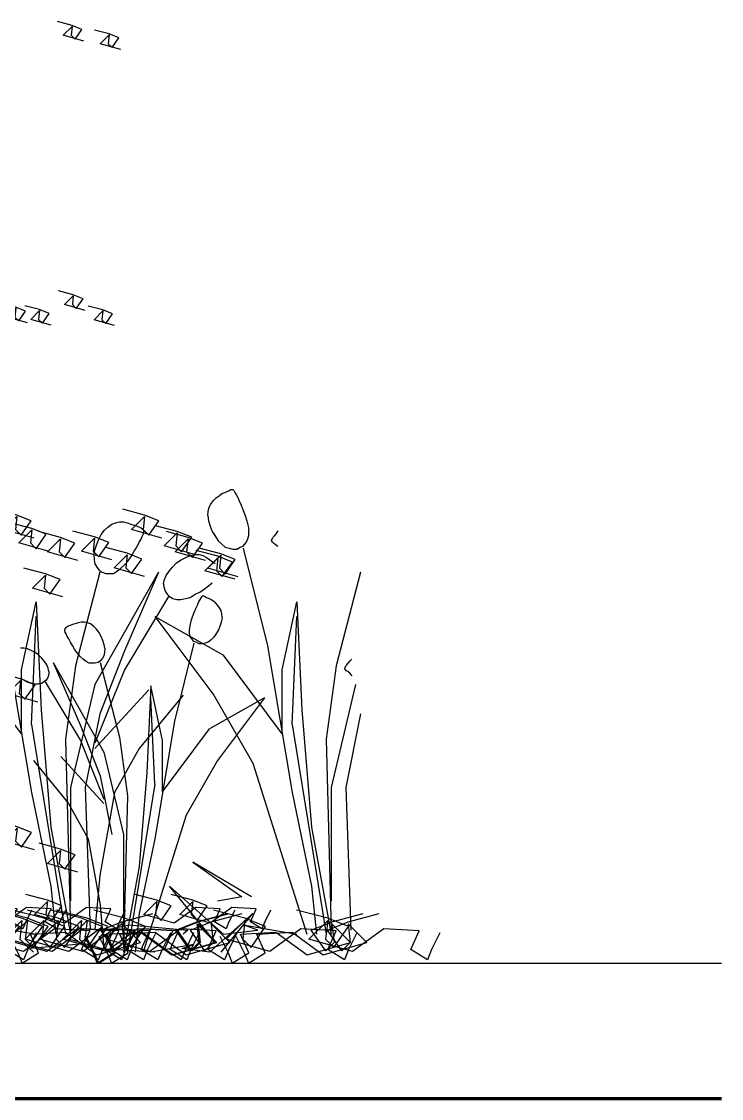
# Model space of a CAD drawing. Header units: metres. Extents: x -109 to 591, y -5 to 592.
# Drawn here: x 485.768 to 486.286, y 6.575 to 7.371 of the extents above; entities that cross this region are included whole.
import ezdxf

# ---------------------------------------------------------------- set-up
doc = ezdxf.new("R2010")
doc.units = ezdxf.units.M
doc.header["$LTSCALE"] = 0.03
doc.layers.add('Areas verdes', color=74, linetype='Continuous')
doc.layers.add('Muro', color=7, linetype='Continuous', lineweight=70)
doc.layers.add('Muro bajo', color=7, linetype='Continuous', lineweight=30)

msp = doc.modelspace()

# ---------------------------------------------------------------- linework, layer by layer
at = {"layer": 'Areas verdes', "color": 6, "linetype": 'Continuous'}
for p, q in [((485.92057, 7.02377), (485.92204, 7.02454)), ((485.92204, 7.02454), (485.92313, 7.02532)), ((485.92313, 7.02532), (485.92406, 7.02532)), ((485.92406, 7.02532), (485.92476, 7.02532)), ((485.92476, 7.02532), (485.92545, 7.02454)), ((485.92545, 7.02454), (485.92623, 7.02299)), ((485.90854, 7.01445), (485.91025, 7.01678)), ((485.91025, 7.01678), (485.91234, 7.01911)), ((485.91234, 7.01911), (485.91451, 7.02066)), ((485.91451, 7.02066), (485.91669, 7.02221)), ((485.91669, 7.02221), (485.91878, 7.02299)), ((485.91878, 7.02299), (485.92057, 7.02377)), ((485.92623, 7.02299), (485.92708, 7.02144)), ((485.92708, 7.02144), (485.92809, 7.01989)), ((485.92809, 7.01989), (485.92941, 7.01678)), ((485.92941, 7.01678), (485.93096, 7.01368)), ((485.90629, 7.00592), (485.90644, 7.00902)), ((485.90644, 7.00902), (485.90714, 7.01213)), ((485.90714, 7.01213), (485.90854, 7.01445)), ((485.93096, 7.01368), (485.93244, 7.0098)), ((485.93244, 7.0098), (485.93391, 7.00592)), ((485.83514, 6.99971), (485.83801, 7.00049)), ((485.83801, 7.00049), (485.84096, 7.00126)), ((485.84096, 7.00126), (485.84383, 7.00126)), ((485.84383, 7.00126), (485.84662, 7.00049)), ((485.84662, 7.00049), (485.84926, 6.99971)), ((485.90629, 7.00592), (485.90683, 7.00204)), ((485.90683, 7.00204), (485.90792, 6.99816)), ((485.93391, 7.00592), (485.93515, 7.00204)), ((485.93515, 7.00204), (485.93609, 6.99816)), ((485.82738, 6.99195), (485.82978, 6.99506)), ((485.82978, 6.99506), (485.83234, 6.99738)), ((485.83234, 6.99738), (485.83514, 6.99971)), ((485.84926, 6.99971), (485.85166, 6.99894)), ((485.85166, 6.99894), (485.85384, 6.99816)), ((485.85384, 6.99816), (485.85562, 6.99738)), ((485.85562, 6.99738), (485.85702, 6.99661)), ((485.85702, 6.99661), (485.8581, 6.99583)), ((485.8581, 6.99583), (485.85872, 6.99506)), ((485.85849, 6.99195), (485.85888, 6.99351)), ((485.85872, 6.99506), (485.85896, 6.99428)), ((485.85888, 6.99351), (485.85896, 6.99428)), ((485.90792, 6.99816), (485.90947, 6.99428)), ((485.90947, 6.99428), (485.91149, 6.99118)), ((485.93609, 6.99816), (485.93655, 6.99506)), ((485.93647, 6.99118), (485.93655, 6.99506)), ((485.95671, 6.99244), (485.95834, 6.99477)), ((485.82373, 6.98419), (485.82536, 6.98807)), ((485.82536, 6.98807), (485.82738, 6.99195)), ((485.8536, 6.98264), (485.85523, 6.98575)), ((485.85523, 6.98575), (485.85663, 6.98807)), ((485.85663, 6.98807), (485.85772, 6.9904)), ((485.85772, 6.9904), (485.85849, 6.99195)), ((485.91149, 6.99118), (485.91382, 6.9873)), ((485.91382, 6.9873), (485.91638, 6.98497)), ((485.91638, 6.98497), (485.91909, 6.98264)), ((485.93244, 6.98342), (485.9343, 6.98575)), ((485.9343, 6.98575), (485.9357, 6.98807)), ((485.9357, 6.98807), (485.93647, 6.99118)), ((485.95345, 6.98778), (485.95376, 6.98856)), ((485.95353, 6.98701), (485.95345, 6.98778)), ((485.954, 6.98623), (485.95353, 6.98701)), ((485.95376, 6.98856), (485.95446, 6.99011)), ((485.95485, 6.98546), (485.954, 6.98623)), ((485.95446, 6.99011), (485.95547, 6.99089)), ((485.95617, 6.98468), (485.95485, 6.98546)), ((485.95547, 6.99089), (485.95671, 6.99244)), ((485.95803, 6.98313), (485.95617, 6.98468)), ((485.82195, 6.97721), (485.82257, 6.98031)), ((485.82195, 6.97721), (485.82202, 6.97333)), ((485.82257, 6.98031), (485.82373, 6.98419)), ((485.84949, 6.97566), (485.85166, 6.97954)), ((485.85166, 6.97954), (485.8536, 6.98264)), ((485.89333, 6.97643), (485.89667, 6.97721)), ((485.89667, 6.97721), (485.89977, 6.97721)), ((485.89977, 6.97721), (485.90264, 6.97643)), ((485.91909, 6.98264), (485.92196, 6.98187)), ((485.92196, 6.98187), (485.92483, 6.98109)), ((485.92483, 6.98109), (485.92763, 6.98109)), ((485.92763, 6.98109), (485.93019, 6.98264)), ((485.93019, 6.98264), (485.93244, 6.98342)), ((485.82202, 6.97333), (485.82272, 6.97023)), ((485.82272, 6.97023), (485.82404, 6.9679)), ((485.84196, 6.96712), (485.84468, 6.96945)), ((485.84468, 6.96945), (485.84716, 6.97256)), ((485.84716, 6.97256), (485.84949, 6.97566)), ((485.88014, 6.9679), (485.88309, 6.971)), ((485.88309, 6.971), (485.88642, 6.97333)), ((485.88642, 6.97333), (485.88984, 6.97488)), ((485.88984, 6.97488), (485.89333, 6.97643)), ((485.90264, 6.97643), (485.90528, 6.97488)), ((485.90528, 6.97488), (485.90768, 6.97333)), ((485.90768, 6.97333), (485.90978, 6.97178)), ((485.91156, 6.97023), (485.90978, 6.97178)), ((485.82404, 6.9679), (485.8259, 6.96557)), ((485.8259, 6.96557), (485.82815, 6.96402)), ((485.82815, 6.96402), (485.83071, 6.96324)), ((485.83071, 6.96324), (485.83343, 6.96324)), ((485.83343, 6.96324), (485.8363, 6.96324)), ((485.8363, 6.96324), (485.83917, 6.9648)), ((485.83917, 6.9648), (485.84196, 6.96712)), ((485.87416, 6.95859), (485.87548, 6.96169)), ((485.87548, 6.96169), (485.87758, 6.9648)), ((485.87758, 6.9648), (485.88014, 6.9679)), ((485.87354, 6.95549), (485.87416, 6.95859)), ((485.87354, 6.95549), (485.87378, 6.95316)), ((485.87378, 6.95316), (485.87455, 6.95005)), ((485.90357, 6.95161), (485.90668, 6.95393)), ((485.90668, 6.95393), (485.90947, 6.95626)), ((485.87455, 6.95005), (485.87603, 6.94773)), ((485.87603, 6.94773), (485.87797, 6.94617)), ((485.87797, 6.94617), (485.88037, 6.94462)), ((485.88968, 6.94462), (485.89317, 6.9454)), ((485.89317, 6.9454), (485.89674, 6.94773)), ((485.89674, 6.94773), (485.90024, 6.94928)), ((485.90024, 6.94928), (485.90357, 6.95161)), ((485.90143, 6.94579), (485.90081, 6.94454)), ((485.90199, 6.94641), (485.90143, 6.94579)), ((485.90255, 6.94641), (485.90199, 6.94641)), ((485.9033, 6.94641), (485.90255, 6.94641)), ((485.90416, 6.94579), (485.9033, 6.94641)), ((485.90534, 6.94516), (485.90416, 6.94579)), ((485.90677, 6.94454), (485.90534, 6.94516)), ((485.88037, 6.94462), (485.88317, 6.94385)), ((485.88317, 6.94385), (485.88627, 6.94385)), ((485.88627, 6.94385), (485.88968, 6.94462)), ((485.89703, 6.93709), (485.89585, 6.93399)), ((485.89827, 6.93958), (485.89703, 6.93709)), ((485.89932, 6.94206), (485.89827, 6.93958)), ((485.90013, 6.9433), (485.89932, 6.94206)), ((485.90081, 6.94454), (485.90013, 6.9433)), ((485.90845, 6.94392), (485.90677, 6.94454)), ((485.91019, 6.94268), (485.90845, 6.94392)), ((485.91192, 6.94144), (485.91019, 6.94268)), ((485.9136, 6.93958), (485.91192, 6.94144)), ((485.91497, 6.93772), (485.9136, 6.93958)), ((485.91608, 6.93585), (485.91497, 6.93772)), ((485.89467, 6.93089), (485.89367, 6.92778)), ((485.89585, 6.93399), (485.89467, 6.93089)), ((485.91664, 6.93337), (485.91608, 6.93585)), ((485.91677, 6.93089), (485.91633, 6.92778)), ((485.91677, 6.93089), (485.91664, 6.93337)), ((485.8005, 6.9222), (485.80032, 6.92158)), ((485.80038, 6.92096), (485.80032, 6.92158)), ((485.80069, 6.91971), (485.80038, 6.92096)), ((485.801, 6.92282), (485.8005, 6.9222)), ((485.80187, 6.92344), (485.801, 6.92282)), ((485.80298, 6.92406), (485.80187, 6.92344)), ((485.80441, 6.92468), (485.80298, 6.92406)), ((485.80615, 6.9253), (485.80441, 6.92468)), ((485.80807, 6.92592), (485.80615, 6.9253)), ((485.81018, 6.92654), (485.80807, 6.92592)), ((485.81242, 6.92716), (485.81018, 6.92654)), ((485.81472, 6.92716), (485.81242, 6.92716)), ((485.81708, 6.92654), (485.81472, 6.92716)), ((485.81937, 6.92592), (485.81708, 6.92654)), ((485.82161, 6.92406), (485.81937, 6.92592)), ((485.82365, 6.9222), (485.82161, 6.92406)), ((485.82558, 6.91971), (485.82365, 6.9222)), ((485.89293, 6.92468), (485.89256, 6.9222)), ((485.89262, 6.91909), (485.89256, 6.9222)), ((485.89367, 6.92778), (485.89293, 6.92468)), ((485.91422, 6.92158), (485.91261, 6.91909)), ((485.91546, 6.92468), (485.91422, 6.92158)), ((485.91633, 6.92778), (485.91546, 6.92468)), ((485.80131, 6.91847), (485.80069, 6.91971)), ((485.80218, 6.91661), (485.80131, 6.91847)), ((485.80329, 6.91475), (485.80218, 6.91661)), ((485.8046, 6.91227), (485.80329, 6.91475)), ((485.82719, 6.91661), (485.82558, 6.91971)), ((485.8285, 6.91351), (485.82719, 6.91661)), ((485.82943, 6.9104), (485.8285, 6.91351)), ((485.89324, 6.91661), (485.89262, 6.91909)), ((485.89436, 6.91475), (485.89324, 6.91661)), ((485.89585, 6.91289), (485.89436, 6.91475)), ((485.89765, 6.91227), (485.89585, 6.91289)), ((485.9087, 6.91413), (485.90652, 6.91227)), ((485.91074, 6.91599), (485.9087, 6.91413)), ((485.91261, 6.91909), (485.91074, 6.91599)), ((485.77015, 6.90792), (485.76766, 6.90792)), ((485.77282, 6.9073), (485.77015, 6.90792)), ((485.77561, 6.90606), (485.77282, 6.9073)), ((485.77834, 6.90482), (485.77561, 6.90606)), ((485.80615, 6.90978), (485.8046, 6.91227)), ((485.80789, 6.90668), (485.80615, 6.90978)), ((485.80975, 6.9042), (485.80789, 6.90668)), ((485.82992, 6.90792), (485.82943, 6.9104)), ((485.82992, 6.90792), (485.82986, 6.90482)), ((485.8997, 6.91102), (485.89765, 6.91227)), ((485.90193, 6.91102), (485.8997, 6.91102)), ((485.90423, 6.91164), (485.90193, 6.91102)), ((485.90652, 6.91227), (485.90423, 6.91164)), ((485.78101, 6.90295), (485.77834, 6.90482)), ((485.78337, 6.90047), (485.78101, 6.90295)), ((485.78542, 6.89799), (485.78337, 6.90047)), ((485.78709, 6.89551), (485.78542, 6.89799)), ((485.81174, 6.90171), (485.80975, 6.9042)), ((485.81391, 6.89985), (485.81174, 6.90171)), ((485.81614, 6.89799), (485.81391, 6.89985)), ((485.81844, 6.89675), (485.81614, 6.89799)), ((485.82496, 6.89737), (485.82291, 6.89675)), ((485.82676, 6.89861), (485.82496, 6.89737)), ((485.82825, 6.90047), (485.82676, 6.89861)), ((485.8293, 6.90233), (485.82825, 6.90047)), ((485.82986, 6.90482), (485.8293, 6.90233)), ((486.01016, 6.89677), (486.01146, 6.89863)), ((486.01146, 6.89863), (486.01289, 6.89987)), ((485.78815, 6.89302), (485.78709, 6.89551)), ((485.78865, 6.89054), (485.78815, 6.89302)), ((485.78865, 6.89054), (485.78846, 6.88868)), ((485.82074, 6.89675), (485.81844, 6.89675)), ((485.82291, 6.89675), (485.82074, 6.89675)), ((486.00755, 6.89304), (486.0078, 6.89366)), ((486.00762, 6.89242), (486.00755, 6.89304)), ((486.00799, 6.8918), (486.00762, 6.89242)), ((486.0078, 6.89366), (486.00836, 6.8949)), ((486.00867, 6.89118), (486.00799, 6.8918)), ((486.00836, 6.8949), (486.00917, 6.89553)), ((486.00973, 6.89056), (486.00867, 6.89118)), ((486.00917, 6.89553), (486.01016, 6.89677)), ((486.01122, 6.88932), (486.00973, 6.89056)), ((486.01314, 6.88746), (486.01122, 6.88932)), ((485.77009, 6.88433), (485.76729, 6.88557)), ((485.77294, 6.88247), (485.77009, 6.88433)), ((485.77573, 6.88185), (485.77294, 6.88247)), ((485.77847, 6.88123), (485.77573, 6.88185)), ((485.78095, 6.88123), (485.77847, 6.88123)), ((485.78318, 6.88185), (485.78095, 6.88123)), ((485.78511, 6.88309), (485.78318, 6.88185)), ((485.78666, 6.88433), (485.78511, 6.88309)), ((485.78784, 6.88619), (485.78666, 6.88433)), ((485.78846, 6.88868), (485.78784, 6.88619))]:
    msp.add_line(p, q, dxfattribs=at)
at = {"layer": 'Areas verdes', "linetype": 'Continuous'}
for p, q in [((485.93228, 6.98187), (485.95044, 6.90971)), ((485.82629, 6.96402), (485.80821, 6.89496)), ((485.86974, 6.96402), (485.82272, 6.881)), ((485.86974, 6.96402), (485.84445, 6.90583)), ((486.01919, 6.96402), (486.00111, 6.89496)), ((485.87704, 6.94617), (485.84445, 6.89186)), ((485.76841, 6.89186), (485.77927, 6.94229)), ((485.77927, 6.94229), (485.78284, 6.86237)), ((485.9613, 6.89186), (485.97217, 6.94229)), ((485.97217, 6.94229), (485.97573, 6.86237)), ((485.77562, 6.85151), (485.77927, 6.93143)), ((485.86711, 6.93143), (485.91785, 6.90272)), ((485.86711, 6.93143), (485.91056, 6.87324)), ((485.96852, 6.85151), (485.97217, 6.93143)), ((485.75754, 6.90971), (485.77562, 6.80108)), ((485.84445, 6.90583), (485.82629, 6.85927)), ((485.89597, 6.91164), (485.88145, 6.85392)), ((485.95044, 6.90971), (485.96852, 6.80108)), ((485.76841, 6.84453), (485.72496, 6.90272)), ((485.79169, 6.89737), (485.81192, 6.85081)), ((485.79169, 6.89737), (485.8293, 6.83095)), ((485.82645, 6.89737), (485.84091, 6.84212)), ((485.9613, 6.84453), (485.91785, 6.90272)), ((485.76841, 6.84453), (485.76841, 6.89186)), ((485.80821, 6.89496), (485.801, 6.84065)), ((485.84445, 6.89186), (485.82272, 6.83754)), ((485.9613, 6.84453), (485.9613, 6.89186)), ((486.00111, 6.89496), (485.99389, 6.84065)), ((485.78585, 6.88309), (485.81192, 6.83964)), ((485.82272, 6.881), (485.80456, 6.80496)), ((486.01562, 6.881), (485.99746, 6.80496)), ((485.82272, 6.83367), (485.86253, 6.87712)), ((485.8879, 6.87324), (485.85531, 6.83367)), ((485.86406, 6.87999), (485.86121, 6.81605)), ((485.87276, 6.83964), (485.86406, 6.87999)), ((485.91056, 6.87324), (485.93958, 6.8228)), ((485.86698, 6.80736), (485.86406, 6.8713)), ((485.94811, 6.8713), (485.90752, 6.84833)), ((485.94811, 6.8713), (485.91335, 6.82474)), ((485.78284, 6.86237), (485.79013, 6.77547)), ((485.82629, 6.85927), (485.81543, 6.80496)), ((485.97573, 6.86237), (485.98303, 6.77547)), ((486.01919, 6.85927), (486.00832, 6.80496)), ((485.77562, 6.85151), (485.801, 6.69633)), ((485.81192, 6.85081), (485.82645, 6.81357)), ((485.88145, 6.85392), (485.86698, 6.76701)), ((485.96852, 6.85151), (485.99389, 6.69633)), ((485.84091, 6.84212), (485.84668, 6.79867)), ((485.87276, 6.80177), (485.90752, 6.84833)), ((485.801, 6.84065), (485.80456, 6.69943)), ((485.81192, 6.83964), (485.8293, 6.79619)), ((485.85531, 6.83367), (485.83715, 6.80108)), ((485.87276, 6.80177), (485.87276, 6.83964)), ((485.99389, 6.84065), (485.99746, 6.69943)), ((485.8293, 6.79308), (485.79746, 6.82784)), ((485.8293, 6.83095), (485.84383, 6.77012)), ((485.77716, 6.82474), (485.80323, 6.79308)), ((485.91335, 6.82474), (485.89014, 6.78439)), ((485.93958, 6.8228), (485.97938, 6.69633)), ((485.82645, 6.81357), (485.83514, 6.77012)), ((485.86121, 6.81605), (485.85537, 6.74653)), ((485.80456, 6.80496), (485.80456, 6.72116)), ((485.81543, 6.80496), (485.81907, 6.69943)), ((485.86698, 6.80736), (485.84668, 6.68321)), ((485.99746, 6.80496), (485.99746, 6.72116)), ((486.00832, 6.80496), (486.01197, 6.69943)), ((485.77562, 6.80108), (485.79013, 6.73202)), ((485.83715, 6.80108), (485.82629, 6.73978)), ((485.84668, 6.79867), (485.84383, 6.6857)), ((485.96852, 6.80108), (485.98303, 6.73202)), ((485.80323, 6.79308), (485.81776, 6.76701)), ((485.89014, 6.78439), (485.85829, 6.68321)), ((485.79013, 6.77547), (485.80456, 6.69633)), ((485.84383, 6.77012), (485.84383, 6.70308)), ((485.98303, 6.77547), (485.99746, 6.69633)), ((485.81776, 6.76701), (485.82645, 6.71797)), ((485.86698, 6.76701), (485.85537, 6.71177)), ((485.85537, 6.74653), (485.84383, 6.68321)), ((485.89511, 6.74958), (485.93134, 6.72397)), ((485.93856, 6.72397), (485.89511, 6.74958)), ((485.82629, 6.73978), (485.82272, 6.69943)), ((485.79013, 6.73202), (485.7937, 6.69633)), ((485.87797, 6.73202), (485.91785, 6.69633)), ((485.90699, 6.69633), (485.87797, 6.73202)), ((485.98303, 6.73202), (485.9866, 6.69633)), ((485.93134, 6.72397), (485.91326, 6.72087)), ((485.82645, 6.71797), (485.8293, 6.6857)), ((485.85537, 6.71177), (485.85252, 6.68321)), ((485.93942, 6.71177), (485.90752, 6.68321)), ((485.91621, 6.68321), (485.93942, 6.71177)), ((485.73939, 6.70331), (485.77927, 6.69633)), ((485.82994, 6.69943), (485.84802, 6.70331)), ((485.84802, 6.70331), (485.89147, 6.69943)), ((485.89147, 6.69943), (485.8879, 6.69633)), ((485.91785, 6.69633), (485.94315, 6.69943)), ((485.93228, 6.70331), (485.97217, 6.69633)), ((485.94315, 6.69943), (485.93228, 6.70331)), ((485.80907, 6.6888), (485.77431, 6.6857)), ((485.77431, 6.6857), (485.77716, 6.68321)), ((485.86698, 6.68321), (485.82353, 6.6857)), ((485.89597, 6.6888), (485.86406, 6.68321)), ((485.88728, 6.6857), (485.89597, 6.6888)), ((485.90752, 6.68321), (485.88728, 6.6857))]:
    msp.add_line(p, q, dxfattribs=at)
at = {"layer": 'Areas verdes'}
for points in [[(485.81445, 7.35688), (485.79928, 7.36121), (485.80578, 7.3677), (485.80506, 7.36121), (485.80795, 7.35832), (485.81301, 7.36554), (485.80578, 7.36843), (485.79495, 7.37131)], [(485.84182, 7.35056), (485.82665, 7.3549), (485.83315, 7.36139), (485.83243, 7.3549), (485.83532, 7.35201), (485.84038, 7.35923), (485.83315, 7.36211), (485.82231, 7.365)], [(485.81535, 7.15763), (485.80018, 7.16196), (485.80668, 7.16845), (485.80596, 7.16196), (485.80885, 7.15907), (485.81391, 7.16629), (485.80668, 7.16918), (485.79584, 7.17206)], [(485.77279, 7.14847), (485.75762, 7.1528), (485.76412, 7.1593), (485.7634, 7.1528), (485.76629, 7.14991), (485.77134, 7.15713), (485.76412, 7.16002), (485.75328, 7.16291)], [(485.79032, 7.14675), (485.77514, 7.15108), (485.78165, 7.15758), (485.78092, 7.15108), (485.78381, 7.14819), (485.78887, 7.15541), (485.78165, 7.1583), (485.77081, 7.16119)], [(485.83718, 7.14647), (485.822, 7.1508), (485.82851, 7.1573), (485.82778, 7.1508), (485.83067, 7.14792), (485.83573, 7.15513), (485.82851, 7.15802), (485.81767, 7.16091)], [(485.77773, 6.98927), (485.75532, 6.99567), (485.76493, 7.00527), (485.76386, 6.99567), (485.76813, 6.99141), (485.7756, 7.00207), (485.76493, 7.00633), (485.74892, 7.0106)], [(485.87216, 6.98927), (485.84975, 6.99567), (485.85935, 7.00527), (485.85829, 6.99567), (485.86256, 6.99141), (485.87003, 7.00207), (485.85935, 7.00633), (485.84335, 7.0106)], [(485.7888, 6.9793), (485.76639, 6.9857), (485.776, 6.9953), (485.77493, 6.9857), (485.7792, 6.98144), (485.78667, 6.9921), (485.776, 6.99636), (485.75999, 7.00063)], [(485.80997, 6.9728), (485.78756, 6.97919), (485.79716, 6.98879), (485.7961, 6.97919), (485.80036, 6.97493), (485.80783, 6.98559), (485.79716, 6.98986), (485.78116, 6.99412)], [(485.83518, 6.97321), (485.81277, 6.97961), (485.82238, 6.9892), (485.82131, 6.97961), (485.82558, 6.97534), (485.83305, 6.986), (485.82238, 6.99027), (485.80637, 6.99453)], [(485.89641, 6.97709), (485.874, 6.98349), (485.88361, 6.99308), (485.88254, 6.98349), (485.88681, 6.97922), (485.89428, 6.98988), (485.88361, 6.99415), (485.8676, 6.99841)], [(485.9044, 6.9728), (485.88199, 6.97919), (485.89159, 6.98879), (485.89053, 6.97919), (485.89479, 6.97493), (485.90226, 6.98559), (485.89159, 6.98986), (485.87559, 6.99412)], [(485.85944, 6.96103), (485.83703, 6.96742), (485.84663, 6.97702), (485.84556, 6.96742), (485.84983, 6.96316), (485.8573, 6.97382), (485.84663, 6.97809), (485.83063, 6.98235)], [(485.9265, 6.95883), (485.90409, 6.96522), (485.91369, 6.97482), (485.91262, 6.96522), (485.91689, 6.96096), (485.92436, 6.97162), (485.91369, 6.97589), (485.89768, 6.98015)], [(485.92865, 6.96061), (485.90624, 6.96701), (485.91585, 6.97661), (485.91478, 6.96701), (485.91905, 6.96275), (485.92652, 6.97341), (485.91585, 6.97767), (485.89984, 6.98194)], [(485.79899, 6.94581), (485.77658, 6.95221), (485.78619, 6.9618), (485.78512, 6.95221), (485.78939, 6.94794), (485.79686, 6.9586), (485.78619, 6.96287), (485.77018, 6.96713)], [(485.78047, 6.86809), (485.75806, 6.87448), (485.76767, 6.88408), (485.7666, 6.87448), (485.77087, 6.87022), (485.77834, 6.88088), (485.76767, 6.88515), (485.75166, 6.88941)], [(485.77787, 6.75873), (485.75546, 6.76512), (485.76507, 6.77472), (485.764, 6.76512), (485.76827, 6.76086), (485.77574, 6.77152), (485.76507, 6.77579), (485.74906, 6.78005)], [(485.81011, 6.74225), (485.7877, 6.74865), (485.7973, 6.75824), (485.79624, 6.74865), (485.8005, 6.74438), (485.80797, 6.75505), (485.7973, 6.75931), (485.7813, 6.76358)], [(485.7757, 6.71409), (485.77143, 6.70556), (485.7693, 6.70023), (485.76076, 6.70556), (485.76503, 6.71516), (485.74689, 6.71622), (485.73088, 6.7045), (485.70847, 6.71089), (485.71808, 6.72049), (485.71701, 6.71089), (485.72128, 6.70663), (485.72875, 6.71729), (485.71808, 6.72156), (485.70207, 6.72582)], [(485.80089, 6.71409), (485.79662, 6.70556), (485.79449, 6.70023), (485.78595, 6.70556), (485.79022, 6.71516), (485.77208, 6.71622), (485.75607, 6.7045), (485.73366, 6.71089), (485.74327, 6.72049), (485.7422, 6.71089), (485.74647, 6.70663), (485.75394, 6.71729), (485.74327, 6.72156), (485.72726, 6.72582)], [(485.84513, 6.71409), (485.84086, 6.70556), (485.83873, 6.70023), (485.83019, 6.70556), (485.83446, 6.71516), (485.81632, 6.71622), (485.80031, 6.7045), (485.7779, 6.71089), (485.78751, 6.72049), (485.78644, 6.71089), (485.79071, 6.70663), (485.79818, 6.71729), (485.78751, 6.72156), (485.7715, 6.72582)], [(485.92613, 6.71409), (485.92187, 6.70556), (485.91973, 6.70023), (485.9112, 6.70556), (485.91546, 6.71516), (485.89732, 6.71622), (485.88132, 6.7045), (485.85891, 6.71089), (485.86851, 6.72049), (485.86744, 6.71089), (485.87171, 6.70663), (485.87918, 6.71729), (485.86851, 6.72156), (485.8525, 6.72582)], [(485.95268, 6.71409), (485.94841, 6.70556), (485.94628, 6.70023), (485.93774, 6.70556), (485.94201, 6.71516), (485.92387, 6.71622), (485.90786, 6.7045), (485.88545, 6.71089), (485.89506, 6.72049), (485.89399, 6.71089), (485.89826, 6.70663), (485.90573, 6.71729), (485.89506, 6.72156), (485.87905, 6.72582)], [(485.7791, 6.69737), (485.77295, 6.68509), (485.76988, 6.67741), (485.75759, 6.68509), (485.76373, 6.69891), (485.73761, 6.70044), (485.71456, 6.68355), (485.68229, 6.69276), (485.69612, 6.70658), (485.69459, 6.69276), (485.70073, 6.68662), (485.71149, 6.70198), (485.69612, 6.70812), (485.67307, 6.71426)], [(485.83432, 6.69737), (485.82817, 6.68509), (485.8251, 6.67741), (485.8128, 6.68509), (485.81895, 6.69891), (485.79283, 6.70044), (485.76978, 6.68355), (485.73751, 6.69276), (485.75134, 6.70658), (485.7498, 6.69276), (485.75595, 6.68662), (485.7667, 6.70198), (485.75134, 6.70812), (485.72829, 6.71426)], [(485.85156, 6.69737), (485.84542, 6.68509), (485.84234, 6.67741), (485.83005, 6.68509), (485.8362, 6.69891), (485.81007, 6.70044), (485.78702, 6.68355), (485.75475, 6.69276), (485.76858, 6.70658), (485.76705, 6.69276), (485.77319, 6.68662), (485.78395, 6.70198), (485.76858, 6.70812), (485.74553, 6.71426)], [(485.85564, 6.69737), (485.84949, 6.68509), (485.84642, 6.67741), (485.83412, 6.68509), (485.84027, 6.69891), (485.81415, 6.70044), (485.7911, 6.68355), (485.75883, 6.69276), (485.77266, 6.70658), (485.77112, 6.69276), (485.77727, 6.68662), (485.78802, 6.70198), (485.77266, 6.70812), (485.74961, 6.71426)], [(485.86783, 6.69737), (485.86169, 6.68509), (485.85861, 6.67741), (485.84632, 6.68509), (485.85247, 6.69891), (485.82634, 6.70044), (485.80329, 6.68355), (485.77102, 6.69276), (485.78485, 6.70658), (485.78332, 6.69276), (485.78946, 6.68662), (485.80022, 6.70198), (485.78485, 6.70812), (485.7618, 6.71426)], [(485.8785, 6.69737), (485.87235, 6.68509), (485.86928, 6.67741), (485.85699, 6.68509), (485.86313, 6.69891), (485.83701, 6.70044), (485.81396, 6.68355), (485.78169, 6.69276), (485.79552, 6.70658), (485.79399, 6.69276), (485.80013, 6.68662), (485.81089, 6.70198), (485.79552, 6.70812), (485.77247, 6.71426)], [(485.89574, 6.69737), (485.8896, 6.68509), (485.88653, 6.67741), (485.87423, 6.68509), (485.88038, 6.69891), (485.85426, 6.70044), (485.83121, 6.68355), (485.79894, 6.69276), (485.81277, 6.70658), (485.81123, 6.69276), (485.81738, 6.68662), (485.82813, 6.70198), (485.81277, 6.70812), (485.78972, 6.71426)], [(485.89982, 6.69737), (485.89367, 6.68509), (485.8906, 6.67741), (485.87831, 6.68509), (485.88445, 6.69891), (485.85833, 6.70044), (485.83528, 6.68355), (485.80301, 6.69276), (485.81684, 6.70658), (485.81531, 6.69276), (485.82145, 6.68662), (485.83221, 6.70198), (485.81684, 6.70812), (485.79379, 6.71426)], [(485.92781, 6.69737), (485.92167, 6.68509), (485.91859, 6.67741), (485.9063, 6.68509), (485.91245, 6.69891), (485.88632, 6.70044), (485.86327, 6.68355), (485.831, 6.69276), (485.84483, 6.70658), (485.8433, 6.69276), (485.84944, 6.68662), (485.8602, 6.70198), (485.84483, 6.70812), (485.82179, 6.71426)], [(486.01654, 6.69737), (486.0104, 6.68509), (486.00732, 6.67741), (485.99503, 6.68509), (486.00118, 6.69891), (485.97505, 6.70044), (485.95201, 6.68355), (485.91974, 6.69276), (485.93357, 6.70658), (485.93203, 6.69276), (485.93818, 6.68662), (485.94893, 6.70198), (485.93357, 6.70812), (485.91052, 6.71426)], [(486.07788, 6.69737), (486.07174, 6.68509), (486.06866, 6.67741), (486.05637, 6.68509), (486.06252, 6.69891), (486.0364, 6.70044), (486.01335, 6.68355), (485.98108, 6.69276), (485.99491, 6.70658), (485.99337, 6.69276), (485.99952, 6.68662), (486.01027, 6.70198), (485.99491, 6.70812), (485.97186, 6.71426)], [(485.75952, 6.69487), (485.76567, 6.68258), (485.76874, 6.67491), (485.78104, 6.68258), (485.77489, 6.6964), (485.80101, 6.69794), (485.82406, 6.68105), (485.85633, 6.69026), (485.8425, 6.70408), (485.84404, 6.69026), (485.83789, 6.68412), (485.82714, 6.69947), (485.8425, 6.70561), (485.86555, 6.71175)], [(485.81502, 6.69487), (485.82117, 6.68258), (485.82424, 6.67491), (485.83654, 6.68258), (485.83039, 6.6964), (485.85651, 6.69794), (485.87956, 6.68105), (485.91183, 6.69026), (485.898, 6.70408), (485.89954, 6.69026), (485.89339, 6.68412), (485.88264, 6.69947), (485.898, 6.70561), (485.92105, 6.71175)], [(485.81605, 6.69487), (485.8222, 6.68258), (485.82527, 6.67491), (485.83757, 6.68258), (485.83142, 6.6964), (485.85754, 6.69794), (485.88059, 6.68105), (485.91286, 6.69026), (485.89903, 6.70408), (485.90057, 6.69026), (485.89442, 6.68412), (485.88367, 6.69947), (485.89903, 6.70561), (485.92208, 6.71175)], [(485.82568, 6.69487), (485.83183, 6.68258), (485.8349, 6.67491), (485.8472, 6.68258), (485.84105, 6.6964), (485.86717, 6.69794), (485.89022, 6.68105), (485.92249, 6.69026), (485.90866, 6.70408), (485.9102, 6.69026), (485.90405, 6.68412), (485.8933, 6.69947), (485.90866, 6.70561), (485.93171, 6.71175)], [(485.9151, 6.69487), (485.92125, 6.68258), (485.92432, 6.67491), (485.93661, 6.68258), (485.93047, 6.6964), (485.95659, 6.69794), (485.97964, 6.68105), (486.01191, 6.69026), (485.99808, 6.70408), (485.99962, 6.69026), (485.99347, 6.68412), (485.98271, 6.69947), (485.99808, 6.70561), (486.02113, 6.71175)], [(485.92706, 6.69487), (485.93321, 6.68258), (485.93628, 6.67491), (485.94858, 6.68258), (485.94243, 6.6964), (485.96855, 6.69794), (485.9916, 6.68105), (486.02387, 6.69026), (486.01004, 6.70408), (486.01158, 6.69026), (486.00543, 6.68412), (485.99467, 6.69947), (486.01004, 6.70561), (486.03309, 6.71175)]]:
    msp.add_lwpolyline(points, dxfattribs=at)
at = {"layer": 'Muro'}
msp.add_line((474.41951, 6.57491), (486.28632, 6.57491), dxfattribs=at)
at = {"layer": 'Muro bajo'}
msp.add_line((474.41951, 6.67491), (486.28632, 6.67491), dxfattribs=at)

doc.saveas('drawing.dxf')
